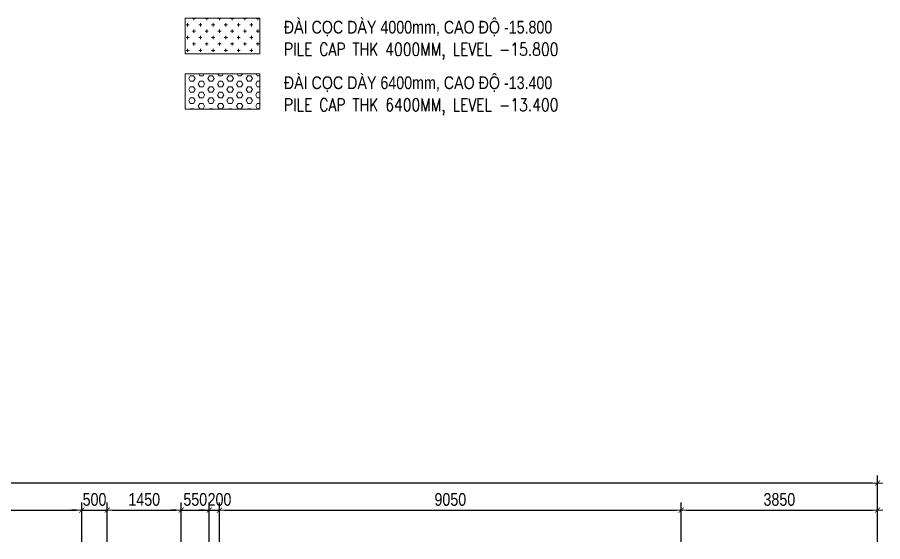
# Model space of a CAD drawing. Header units: millimetres. Extents: x -134772 to 596971, y -129535 to 35703.
# Drawn here: x 305123 to 322086, y -56468 to -46194 of the extents above; entities that cross this region are included whole.
import ezdxf
from ezdxf.enums import TextEntityAlignment as Align

# ---------------------------------------------------------------- set-up
doc = ezdxf.new("R2010")
doc.units = ezdxf.units.MM
doc.header["$MEASUREMENT"] = 0
doc.linetypes.add('HIDDEN', pattern=[0.375, 0.25, -0.125])
doc.layers.get('Defpoints').update_dxf_attribs({"color": 252})
for name, color, linetype, lineweight in [('NDC_S_DIM', 1, 'Continuous', 9), ('NDC_S_ENG TITLE', 3, 'Continuous', 20), ('NDC_S_HATCH MATERIAL', 8, 'Continuous', 13), ('NDC_S_SLAB', 2, 'Continuous', 18), ('NDC_S_VN TEXT', 7, 'Continuous', 9)]:
    doc.layers.add(name, color=color, linetype=linetype, lineweight=lineweight)
doc.styles.add('ARIAL', font='arial.ttf', dxfattribs={"width": 0.8})
doc.styles.add('NDC_ARIAL', font='arial.ttf', dxfattribs={"width": 0.8})
doc.styles.add('NDC_ROMANS', font='romans.shx', dxfattribs={"width": 0.8})
doc.dimstyles.new('NDC_1-100', dxfattribs={"dimscale": 100, "dimtxt": 2.5, "dimasz": 1, "dimexe": 1.5, "dimexo": 0, "dimgap": 0.8, "dimtad": 1, "dimdec": 0, "dimdsep": 46, "dimtxsty": 'NDC_ARIAL', "dimblk": 'DIMMARK', "dimcen": 49999.938995, "dimdle": 1.5, "dimclrd": 1, "dimclre": 1, "dimclrt": 3, "dimadec": 0, "dimazin": 0, "dimtfac": 1, "dimtdec": 0, "dimtix": 1, "dimtmove": 2, "dimatfit": 3, "dimfxl": 1, "dimarcsym": 0})

# ---------------------------------------------------------------- blocks, each defined once
blk = doc.blocks.new('DIMMARK')
at = {"layer": 'NDC_S_DIM', "color": 1}
blk.add_line((-1.5, 0), (1, 0), dxfattribs=at)
at = {"layer": 'NDC_S_DIM', "color": 2, "const_width": 0.15}
blk.add_lwpolyline([(-0.5, -0.5), (0.5, 0.5)], dxfattribs=at)
blk = doc.blocks.new('*D1100')
at = {"layer": 'Defpoints', "color": 0, "transparency": 16777216}
for p in [(306386, -55850), (297936, -56468), (306386, -56468)]:
    blk.add_point(p, dxfattribs=at)
at = {"layer": 'NDC_S_DIM', "color": 1, "lineweight": -2, "transparency": 16777216}
for p, q in [((297936, -56468), (297936, -55700)), ((306386, -56468), (306386, -55700)), ((298036, -55850), (306286, -55850))]:
    blk.add_line(p, q, dxfattribs=at)
at = {"layer": 'NDC_S_DIM', "color": 1, "lineweight": -2, "transparency": 16777216, "xscale": 100, "yscale": 100, "zscale": 100, "rotation": 180}
blk.add_blockref('DIMMARK', (297936, -55850), dxfattribs=at)
at = {"layer": 'NDC_S_DIM', "color": 1, "lineweight": -2, "transparency": 16777216, "xscale": 100, "yscale": 100, "zscale": 100}
blk.add_blockref('DIMMARK', (306386, -55850), dxfattribs=at)
at = {"layer": 'NDC_S_DIM', "color": 3, "transparency": 16777216, "insert": (302161, -55642), "char_height": 250, "attachment_point": 5, "style": 'NDC_ARIAL'}
blk.add_mtext('8450', dxfattribs=at)
blk = doc.blocks.new('*D1101')
at = {"layer": 'Defpoints', "color": 0, "transparency": 16777216}
for p in [(306886, -55850), (306386, -56468), (306886, -56468)]:
    blk.add_point(p, dxfattribs=at)
at = {"layer": 'NDC_S_DIM', "color": 1, "lineweight": -2, "transparency": 16777216}
for p, q in [((306386, -56468), (306386, -55700)), ((306886, -56468), (306886, -55700)), ((306286, -55850), (306186, -55850)), ((306386, -55850), (306886, -55850)), ((306986, -55850), (307086, -55850))]:
    blk.add_line(p, q, dxfattribs=at)
at = {"layer": 'NDC_S_DIM', "color": 1, "lineweight": -2, "transparency": 16777216, "xscale": 100, "yscale": 100, "zscale": 100}
blk.add_blockref('DIMMARK', (306386, -55850), dxfattribs=at)
at = {"layer": 'NDC_S_DIM', "color": 1, "lineweight": -2, "transparency": 16777216, "xscale": 100, "yscale": 100, "zscale": 100, "rotation": 180}
blk.add_blockref('DIMMARK', (306886, -55850), dxfattribs=at)
at = {"layer": 'NDC_S_DIM', "color": 3, "transparency": 16777216, "insert": (306636, -55642), "char_height": 250, "attachment_point": 5, "style": 'NDC_ARIAL'}
blk.add_mtext('500', dxfattribs=at)
blk = doc.blocks.new('*D1102')
at = {"layer": 'Defpoints', "color": 0, "transparency": 16777216}
for p in [(308336, -55850), (306886, -56468), (308336, -56468)]:
    blk.add_point(p, dxfattribs=at)
at = {"layer": 'NDC_S_DIM', "color": 1, "lineweight": -2, "transparency": 16777216}
for p, q in [((306886, -56468), (306886, -55700)), ((308336, -56468), (308336, -55700)), ((306986, -55850), (308236, -55850))]:
    blk.add_line(p, q, dxfattribs=at)
at = {"layer": 'NDC_S_DIM', "color": 1, "lineweight": -2, "transparency": 16777216, "xscale": 100, "yscale": 100, "zscale": 100, "rotation": 180}
blk.add_blockref('DIMMARK', (306886, -55850), dxfattribs=at)
at = {"layer": 'NDC_S_DIM', "color": 1, "lineweight": -2, "transparency": 16777216, "xscale": 100, "yscale": 100, "zscale": 100}
blk.add_blockref('DIMMARK', (308336, -55850), dxfattribs=at)
at = {"layer": 'NDC_S_DIM', "color": 3, "transparency": 16777216, "insert": (307611, -55642), "char_height": 250, "attachment_point": 5, "style": 'NDC_ARIAL'}
blk.add_mtext('1450', dxfattribs=at)
blk = doc.blocks.new('*D1103')
at = {"layer": 'Defpoints', "color": 0, "transparency": 16777216}
for p in [(318136, -55850), (309086, -56468), (318136, -56468)]:
    blk.add_point(p, dxfattribs=at)
at = {"layer": 'NDC_S_DIM', "color": 1, "lineweight": -2, "transparency": 16777216}
for p, q in [((309086, -56468), (309086, -55700)), ((318136, -56468), (318136, -55700)), ((309186, -55850), (318036, -55850))]:
    blk.add_line(p, q, dxfattribs=at)
at = {"layer": 'NDC_S_DIM', "color": 1, "lineweight": -2, "transparency": 16777216, "xscale": 100, "yscale": 100, "zscale": 100, "rotation": 180}
blk.add_blockref('DIMMARK', (309086, -55850), dxfattribs=at)
at = {"layer": 'NDC_S_DIM', "color": 1, "lineweight": -2, "transparency": 16777216, "xscale": 100, "yscale": 100, "zscale": 100}
blk.add_blockref('DIMMARK', (318136, -55850), dxfattribs=at)
at = {"layer": 'NDC_S_DIM', "color": 3, "transparency": 16777216, "insert": (313611, -55642), "char_height": 250, "attachment_point": 5, "style": 'NDC_ARIAL'}
blk.add_mtext('9050', dxfattribs=at)
blk = doc.blocks.new('*D1104')
at = {"layer": 'Defpoints', "color": 0, "transparency": 16777216}
for p in [(321986, -55850), (318136, -56468), (321986, -56468)]:
    blk.add_point(p, dxfattribs=at)
at = {"layer": 'NDC_S_DIM', "color": 1, "lineweight": -2, "transparency": 16777216}
for p, q in [((318136, -56468), (318136, -55700)), ((321986, -56468), (321986, -55700)), ((318236, -55850), (321886, -55850))]:
    blk.add_line(p, q, dxfattribs=at)
at = {"layer": 'NDC_S_DIM', "color": 1, "lineweight": -2, "transparency": 16777216, "xscale": 100, "yscale": 100, "zscale": 100, "rotation": 180}
blk.add_blockref('DIMMARK', (318136, -55850), dxfattribs=at)
at = {"layer": 'NDC_S_DIM', "color": 1, "lineweight": -2, "transparency": 16777216, "xscale": 100, "yscale": 100, "zscale": 100}
blk.add_blockref('DIMMARK', (321986, -55850), dxfattribs=at)
at = {"layer": 'NDC_S_DIM', "color": 3, "transparency": 16777216, "insert": (320061, -55642), "char_height": 250, "attachment_point": 5, "style": 'NDC_ARIAL'}
blk.add_mtext('3850', dxfattribs=at)
blk = doc.blocks.new('*D1105')
at = {"layer": 'Defpoints', "color": 0, "transparency": 16777216}
for p in [(257636, -55320), (257636, -56468), (321986, -56468)]:
    blk.add_point(p, dxfattribs=at)
at = {"layer": 'NDC_S_DIM', "color": 1, "lineweight": -2, "transparency": 16777216}
for p, q in [((257636, -56468), (257636, -55170)), ((321986, -56468), (321986, -55170)), ((321886, -55320), (257736, -55320))]:
    blk.add_line(p, q, dxfattribs=at)
at = {"layer": 'NDC_S_DIM', "color": 1, "lineweight": -2, "transparency": 16777216, "xscale": 100, "yscale": 100, "zscale": 100, "rotation": 180}
blk.add_blockref('DIMMARK', (257636, -55320), dxfattribs=at)
at = {"layer": 'NDC_S_DIM', "color": 1, "lineweight": -2, "transparency": 16777216, "xscale": 100, "yscale": 100, "zscale": 100}
blk.add_blockref('DIMMARK', (321986, -55320), dxfattribs=at)
at = {"layer": 'NDC_S_DIM', "color": 3, "transparency": 16777216, "insert": (289811, -55113), "char_height": 250, "attachment_point": 5, "style": 'NDC_ARIAL'}
blk.add_mtext('64350', dxfattribs=at)
blk = doc.blocks.new('*D1118')
at = {"layer": 'Defpoints', "color": 0, "transparency": 16777216}
for p in [(309086, -55850), (308886, -56468), (309086, -56468)]:
    blk.add_point(p, dxfattribs=at)
at = {"layer": 'NDC_S_DIM', "color": 1, "lineweight": -2, "transparency": 16777216}
for p, q in [((308886, -56468), (308886, -55700)), ((309086, -56468), (309086, -55700)), ((308786, -55850), (308686, -55850)), ((308886, -55850), (309086, -55850)), ((309186, -55850), (309286, -55850))]:
    blk.add_line(p, q, dxfattribs=at)
at = {"layer": 'NDC_S_DIM', "color": 1, "lineweight": -2, "transparency": 16777216, "xscale": 100, "yscale": 100, "zscale": 100}
blk.add_blockref('DIMMARK', (308886, -55850), dxfattribs=at)
at = {"layer": 'NDC_S_DIM', "color": 1, "lineweight": -2, "transparency": 16777216, "xscale": 100, "yscale": 100, "zscale": 100, "rotation": 180}
blk.add_blockref('DIMMARK', (309086, -55850), dxfattribs=at)
at = {"layer": 'NDC_S_DIM', "color": 3, "transparency": 16777216, "insert": (309086, -55642), "char_height": 250, "attachment_point": 5, "style": 'NDC_ARIAL'}
blk.add_mtext('200', dxfattribs=at)
blk = doc.blocks.new('*D1119')
at = {"layer": 'Defpoints', "color": 0, "transparency": 16777216}
for p in [(308886, -55850), (308336, -56468), (308886, -56468)]:
    blk.add_point(p, dxfattribs=at)
at = {"layer": 'NDC_S_DIM', "color": 1, "lineweight": -2, "transparency": 16777216}
for p, q in [((308336, -56468), (308336, -55700)), ((308886, -56468), (308886, -55700)), ((308236, -55850), (308136, -55850)), ((308336, -55850), (308886, -55850)), ((308986, -55850), (309086, -55850))]:
    blk.add_line(p, q, dxfattribs=at)
at = {"layer": 'NDC_S_DIM', "color": 1, "lineweight": -2, "transparency": 16777216, "xscale": 100, "yscale": 100, "zscale": 100}
blk.add_blockref('DIMMARK', (308336, -55850), dxfattribs=at)
at = {"layer": 'NDC_S_DIM', "color": 1, "lineweight": -2, "transparency": 16777216, "xscale": 100, "yscale": 100, "zscale": 100, "rotation": 180}
blk.add_blockref('DIMMARK', (308886, -55850), dxfattribs=at)
at = {"layer": 'NDC_S_DIM', "color": 3, "transparency": 16777216, "insert": (308611, -55642), "char_height": 250, "attachment_point": 5, "style": 'NDC_ARIAL'}
blk.add_mtext('550', dxfattribs=at)

msp = doc.modelspace()

# ---------------------------------------------------------------- hatches: boundary and pattern name
at = {"layer": 'NDC_S_HATCH MATERIAL'}
h = msp.add_hatch(dxfattribs=at)
h.set_pattern_fill('CROSS', color=256, scale=500)
h.set_pattern_definition([(0, (165554.52, 46534.02), (125, 125), [62.5, -187.5]), (90, (165585.77, 46502.77), (-125, 125), [62.5, -187.5])])
h.paths.add_polyline_path([(308410.7, -46211.9), (309878, -46211.9), (309878, -46907.5), (308410.7, -46907.5)])
at = {"layer": 'NDC_S_HATCH MATERIAL', "linetype": 'HIDDEN'}
h = msp.add_hatch(dxfattribs=at)
h.set_pattern_fill('HEX', color=256, scale=500)
h.set_pattern_definition([(0, (168826.38, -6635.43), (0, 108.253175), [62.5, -125]), (120, (168826.38, -6635.43), (-93.75, -54.12659), [62.5, -125]), (60, (168888.88, -6635.43), (-93.75, 54.12659), [62.5, -125])])
h.paths.add_polyline_path([(308410.7, -47300.5), (309878, -47300.5), (309878, -47996.1), (308410.7, -47996.1)])

# ---------------------------------------------------------------- linework, layer by layer
at = {"layer": 'NDC_S_SLAB'}
for points in [[(308410.7, -46211.9), (309878, -46211.9), (309878, -46907.5), (308410.7, -46907.5)], [(308410.7, -47300.5), (309878, -47300.5), (309878, -47996.1), (308410.7, -47996.1)]]:
    msp.add_lwpolyline(points, close=True, dxfattribs=at)

# ---------------------------------------------------------------- texts
at = {"layer": 'NDC_S_ENG TITLE', "style": 'NDC_ROMANS', "width": 0.8}
for s, p in [('PILE CAP THK 4000MM, LEVEL -15.800', (310346.9, -46819.9)), ('PILE CAP THK 6400MM, LEVEL -13.400', (310346.9, -47908.5))]:
    msp.add_text(s, height=250, dxfattribs=at).set_placement(p, align=Align.MIDDLE_LEFT)
at = {"layer": 'NDC_S_VN TEXT', "style": 'ARIAL', "width": 0.8}
for s, p in [('ĐÀI CỌC DÀY 4000mm, CAO ĐỘ -15.800', (310346.9, -46387)), ('ĐÀI CỌC DÀY 6400mm, CAO ĐỘ -13.400', (310346.9, -47475.7))]:
    msp.add_text(s, height=250, dxfattribs=at).set_placement(p, align=Align.MIDDLE_LEFT)

# ---------------------------------------------------------------- dimensions: what is measured, and where the dimension line sits
at = {"layer": 'NDC_S_DIM'}
for base, p1, p2, picture, middle in [((257636.3, -55320.4), (321986.3, -56468.4), (257636.3, -56468.4), '*D1105', (289811.3, -55112.7)), ((306386.3, -55849.6), (297936.3, -56468.4), (306386.3, -56468.4), '*D1100', (302161.3, -55641.9)), ((306886.3, -55849.6), (306386.3, -56468.4), (306886.3, -56468.4), '*D1101', (306636.3, -55641.9)), ((308336.3, -55849.6), (306886.3, -56468.4), (308336.3, -56468.4), '*D1102', (307611.3, -55641.9)), ((308886.3, -55849.6), (308336.3, -56468.4), (308886.3, -56468.4), '*D1119', (308611.3, -55641.9)), ((318136.3, -55849.6), (309086.3, -56468.4), (318136.3, -56468.4), '*D1103', (313611.3, -55641.9)), ((321986.3, -55849.6), (318136.3, -56468.4), (321986.3, -56468.4), '*D1104', (320061.3, -55641.8))]:
    dim = msp.add_linear_dim(base=base, p1=p1, p2=p2, dimstyle='NDC_1-100', dxfattribs=at)
    dim.commit()
    dim.dimension.update_dxf_attribs({"geometry": picture, "text_midpoint": middle})
dim = msp.add_linear_dim(base=(309086.3, -55849.6), p1=(308886.3, -56468.4), p2=(309086.3, -56468.4), dimstyle='NDC_1-100', dxfattribs=at)
dim.commit()
dim.dimension.update_dxf_attribs({"geometry": '*D1118', "text_midpoint": (309086.3, -55641.9), "dimtype": 160})

doc.saveas('drawing.dxf')
